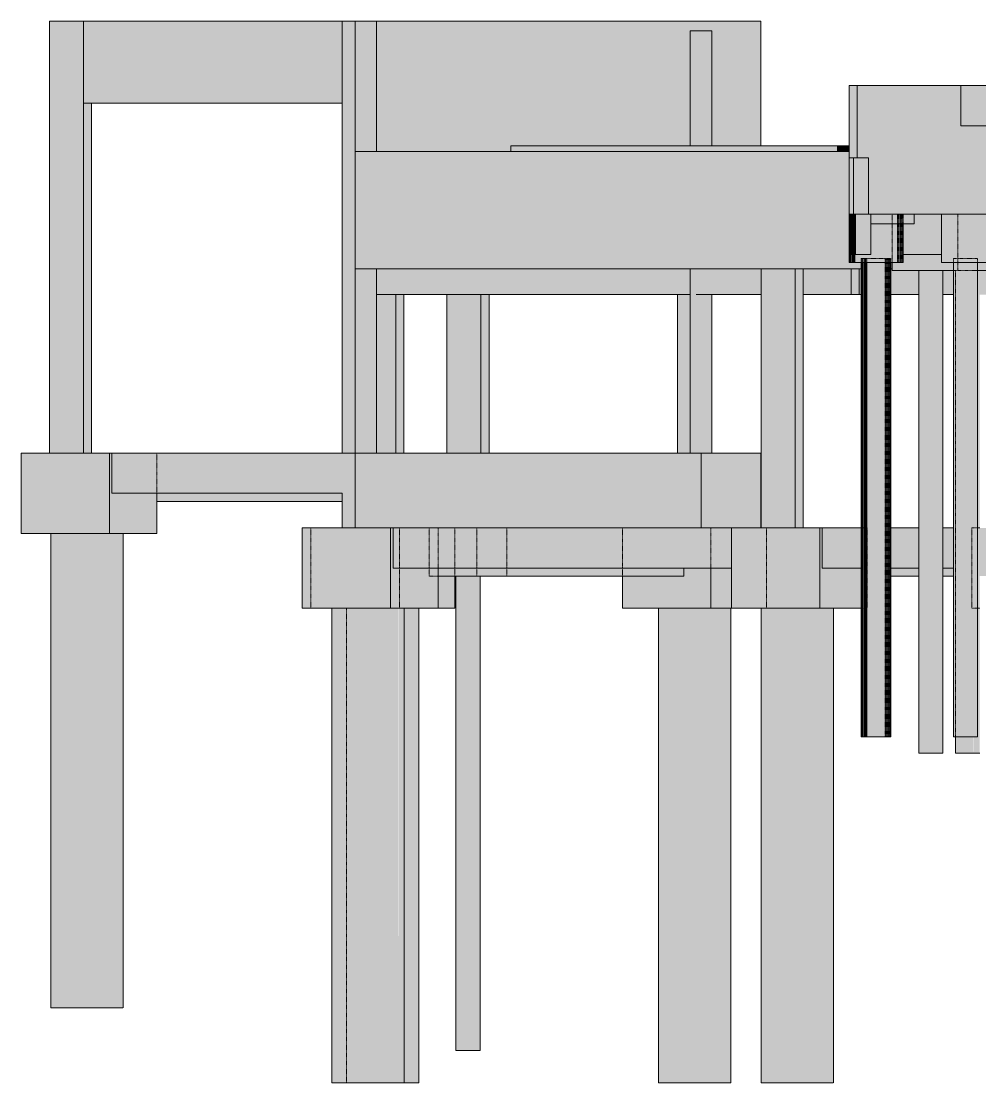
# Model space of a CAD drawing. Extents: x -1981 to 38708, y -3196 to 88064.
# Drawn here: x 30086 to 31277, y 78430 to 79750 of the extents above; entities that cross this region are included whole.
import ezdxf

# ---------------------------------------------------------------- set-up
doc = ezdxf.new("R2010")
doc.units = 0
doc.linetypes.add('Traço', pattern=[0.635, 0.3175, -0.3175])
for name, color, linetype, lineweight in [('A-FLOR', 7, 'Continuous', 25), ('S-BEAM', 7, 'Continuous', 25), ('S-COLS', 7, 'Continuous', 25), ('S-FNDN', 7, 'Continuous', 25), ('S-FNDN-HDLN', 7, 'Traço', 9)]:
    doc.layers.add(name, color=color, linetype=linetype, lineweight=lineweight)

# ---------------------------------------------------------------- blocks, each defined once
blk = doc.blocks.new('PED_BLRET-1EST_R01_2019_muro_ - 60x60x60-3843966-CT D 002 - CRT ESQ')
at = {"layer": 'S-FNDN-HDLN'}
for p, q in [((-2471.6, 79455), (-2441.6, 79455)), ((-2471.6, 79450), (-2471.6, 79455)), ((-2441.6, 79455), (-2441.6, 79450)), ((-2441.6, 79450), (-2471.6, 79450))]:
    blk.add_line(p, q, dxfattribs=at)
blk = doc.blocks.new('PED_BLRET-1EST_R01_2019_muro_ - 60x60x60-V17-CT D 002 - CRT ESQ')
at = {"layer": 'S-FNDN-HDLN'}
for p, q in [((-2472.7, 79455), (-2471.6, 79455)), ((-2472.7, 79450), (-2472.7, 79455)), ((-2442.7, 79455), (-2442.7, 79450))]:
    blk.add_line(p, q, dxfattribs=at)
blk = doc.blocks.new('PED_BLRET-1EST_R01_2019_muro_ - 60x60x60-V18-CT D 002 - CRT ESQ')
at = {"layer": 'S-FNDN-HDLN'}
for p, q in [((-2473.4, 79455), (-2472.7, 79455)), ((-2473.4, 79450), (-2473.4, 79455)), ((-2443.4, 79455), (-2443.4, 79450))]:
    blk.add_line(p, q, dxfattribs=at)
blk = doc.blocks.new('PED_BLRET-1EST_R01_2019_muro_ - 60x60x60-V19-CT D 002 - CRT ESQ')
at = {"layer": 'S-FNDN-HDLN'}
for p, q in [((-2474.9, 79455), (-2474.1, 79455)), ((-2474.9, 79450), (-2474.9, 79455)), ((-2444.9, 79455), (-2444.9, 79450))]:
    blk.add_line(p, q, dxfattribs=at)
blk = doc.blocks.new('PED_BLRET-1EST_R01_2019_muro_ - 60x60x60-V20-CT D 002 - CRT ESQ')
at = {"layer": 'S-FNDN-HDLN'}
for p, q in [((-2473.7, 79450), (-2473.7, 79455)), ((-2443.7, 79455), (-2443.7, 79450))]:
    blk.add_line(p, q, dxfattribs=at)
blk = doc.blocks.new('PED_BLRET-1EST_R01_2019_muro_ - 60x60x60-V21-CT D 002 - CRT ESQ')
at = {"layer": 'S-FNDN-HDLN'}
for p, q in [((-2476.4, 79455), (-2474.9, 79455)), ((-2476.4, 79450), (-2476.4, 79455)), ((-2446.4, 79455), (-2446.4, 79450))]:
    blk.add_line(p, q, dxfattribs=at)
blk = doc.blocks.new('PED_BLRET-1EST_R01_2019_muro_ - 60x60x60-V22-CT D 002 - CRT ESQ')
at = {"layer": 'S-FNDN-HDLN'}
for p, q in [((-2478.6, 79455), (-2477.9, 79455)), ((-2478.6, 79450), (-2478.6, 79455)), ((-2448.6, 79455), (-2448.6, 79450))]:
    blk.add_line(p, q, dxfattribs=at)

msp = doc.modelspace()

# ---------------------------------------------------------------- hatches: boundary and pattern name
at = {"layer": 'A-FLOR', "true_color": 0xc0c0c0}
msp.add_hatch(color=9, dxfattribs=at).paths.add_polyline_path([(31149.04, 79498), (31195.74, 79498), (31195.74, 79510), (31141.77, 79510), (31141.77, 79498), (31148.71, 79498)], flags=0)
at = {"layer": 'S-BEAM', "true_color": 0xc0c0c0}
for points in [[(30484.78, 79648), (30484.78, 79750), (30162.92, 79750), (30162.92, 79648)], [(31123.19, 79580), (31124.87, 79580), (31124.87, 79670), (31115.17, 79670), (31115.56, 79580), (31120.23, 79580)], [(31640.15, 79620), (31849.73, 79620), (31849.73, 79670), (31253.78, 79670), (31253.78, 79620), (31588.46, 79620)], [(31085.82, 79588), (31100.47, 79588), (31100.47, 79595), (30694.35, 79595), (30694.35, 79588), (31019.79, 79588)], [(31110.47, 79588), (31115.17, 79588), (31115.17, 79595), (31100.47, 79595), (31100.47, 79588)], [(31114.99, 79460), (31115.3, 79510), (31115.56, 79510), (31115.74, 79510), (31116.31, 79510), (31116.48, 79510), (31117.05, 79510), (31117.23, 79510), (31117.8, 79510), (31118.25, 79460), (31118.72, 79460), (31119.02, 79510), (31119.29, 79510), (31119.46, 79510), (31120.03, 79510), (31120.23, 79580), (31114.98, 79580), (31114.98, 79460)], [(31134.56, 79510), (31139.23, 79510), (31139.23, 79580), (31120.23, 79580), (31120.52, 79510), (31134.04, 79510)], [(31123.47, 79460), (31141.77, 79460), (31141.77, 79510), (31122.77, 79510), (31123.19, 79460)], [(31182.03, 79460), (31229.73, 79460), (31229.73, 79510), (31195.74, 79510), (31195.74, 79498), (31182.03, 79498), (31182.03, 79486.36)], [(31121.98, 79460), (31122.03, 79460.16), (31121.66, 79460)], [(31005.52, 79410), (31005.52, 79442), (30925.02, 79442), (30925.02, 79410)], [(31057.96, 79410), (31117.57, 79410), (31117.57, 79442), (31057.96, 79442)], [(31117.57, 79410), (31127.5, 79410), (31127.5, 79442), (31117.57, 79442)], [(30296.04, 79163), (30492.99, 79163), (30492.99, 79213), (30198.15, 79213), (30198.15, 79163), (30218.79, 79163)], [(30500.86, 79120), (30500.86, 79213), (30492.99, 79213), (30492.99, 79163), (30484.78, 79163), (30484.78, 79120), (30492.99, 79120)], [(30500.86, 79120), (30930.81, 79120), (30930.81, 79213), (30500.86, 79213)], [(30968.73, 79120), (31005.29, 79120), (31005.29, 79213), (30930.81, 79213), (30930.81, 79120), (30965.44, 79120)], [(30483.14, 79153), (30484.78, 79153), (30484.78, 79163), (30254.31, 79163), (30254.31, 79153), (30296.04, 79153)], [(30709.62, 79070), (30968.73, 79070), (30968.73, 79120), (30548.14, 79120), (30548.14, 79070), (30606.22, 79070)], [(30603.82, 79060), (30909.31, 79060), (30909.31, 79070), (30603.82, 79070)]]:
    msp.add_hatch(color=9, dxfattribs=at).paths.add_polyline_path(points, flags=0)
h = msp.add_hatch(color=9, dxfattribs=at)
h.paths.add_polyline_path([(30709.62, 79410), (30917.5, 79410), (30917.5, 79442), (30527.5, 79442), (30527.5, 79410)], flags=0)
h.paths.add_polyline_path([(30636.25, 79588), (30694.35, 79588), (30694.35, 79595), (30917.5, 79595), (30917.5, 79738), (30944.13, 79738), (30944.13, 79595), (31005.29, 79595), (31005.29, 79750), (30527.5, 79750), (30527.5, 79588), (30606.22, 79588)], flags=0)
h = msp.add_hatch(color=9, dxfattribs=at)
h.paths.add_polyline_path([(31522.79, 79450), (31601.13, 79450), (31601.13, 79460), (31522.79, 79460)], flags=0)
h.paths.add_polyline_path([(31329.97, 79450), (31391.11, 79450), (31391.11, 79460), (31310.36, 79460), (31310.36, 79450)], flags=0)
h.paths.add_polyline_path([(31195.74, 79510), (31705.87, 79510), (31705.87, 79540), (31725.62, 79540), (31725.62, 79588), (31735.42, 79588), (31735.42, 79620), (31253.78, 79620), (31253.78, 79670), (31124.87, 79670), (31124.87, 79580), (31139.23, 79580), (31139.52, 79510), (31182.03, 79510)], flags=0)
h = msp.add_hatch(color=9, dxfattribs=at)
h.paths.add_polyline_path([(30500.86, 79442), (31129.99, 79442), (31129.99, 79450), (31114.99, 79450), (31114.78, 79588), (30500.86, 79588)], flags=0)
h.paths.add_polyline_path([(31167.03, 79442), (31168.69, 79442), (31168.69, 79450), (31167.03, 79450), (31167.03, 79444.09)], flags=0)
h.paths.add_polyline_path([(31588.46, 79442), (31592.83, 79442), (31592.83, 79450), (31522.79, 79450), (31522.79, 79442), (31536.76, 79442)], flags=0)
h.paths.add_polyline_path([(31310.36, 79442), (31381.11, 79442), (31381.11, 79450), (31310.36, 79450), (31310.36, 79444.09)], flags=0)
h.paths.add_polyline_path([(31821.09, 79540), (31834.79, 79540), (31834.79, 79588), (31725.62, 79588), (31725.62, 79540), (31815.21, 79540)], flags=0)
h = msp.add_hatch(color=9, dxfattribs=at)
h.paths.add_polyline_path([(31244.73, 79410), (31244.73, 79440), (31231.62, 79440), (31231.62, 79410)], flags=0)
h.paths.add_polyline_path([(31127.5, 79410), (31129.99, 79410.33), (31129.99, 79442), (31127.5, 79442)], flags=0)
h.paths.add_polyline_path([(31167.03, 79410), (31201.63, 79410), (31201.63, 79440), (31168.69, 79440), (31168.69, 79442), (31167.03, 79442), (31167.03, 79415.25)], flags=0)
h.paths.add_polyline_path([(31380.02, 79410), (31380.02, 79442), (31310.36, 79442), (31310.36, 79440), (31277.42, 79440), (31277.42, 79410), (31329.97, 79410)], flags=0)
h = msp.add_hatch(color=9, dxfattribs=at)
h.paths.add_polyline_path([(31231.62, 79070), (31244.73, 79070), (31244.73, 79120), (31231.62, 79120), (31231.62, 79091.11)], flags=0)
h.paths.add_polyline_path([(31081.29, 79070), (31129.99, 79070), (31129.99, 79120), (31081.29, 79120)], flags=0)
h.paths.add_polyline_path([(31392.05, 79070), (31392.05, 79120), (31277.42, 79120), (31277.42, 79070), (31381.67, 79070)], flags=0)
h.paths.add_polyline_path([(31167.03, 79070), (31201.63, 79070), (31201.63, 79120), (31167.03, 79120), (31167.03, 79091.11)], flags=0)
h = msp.add_hatch(color=9, dxfattribs=at)
h.paths.add_polyline_path([(31167.03, 79060), (31201.63, 79060), (31201.63, 79070), (31167.03, 79070)], flags=0)
h.paths.add_polyline_path([(31392.05, 79060), (31392.05, 79070), (31277.42, 79070), (31277.42, 79060), (31381.67, 79060)], flags=0)
h.paths.add_polyline_path([(31244.73, 79060), (31244.73, 79070), (31231.62, 79070), (31231.62, 79060)], flags=0)
at = {"layer": 'S-COLS', "true_color": 0xc0c0c0}
for points in [[(30162.92, 79213), (30162.92, 79750), (30120.61, 79750), (30120.61, 79213)], [(30484.78, 79213), (30500.86, 79213.03), (30500.86, 79750), (30484.78, 79750), (30484.78, 79355.85)], [(30173.04, 79213), (30173.04, 79648), (30162.92, 79648), (30162.92, 79213)], [(31019.79, 79120), (31047.84, 79120), (31047.84, 79442), (31005.52, 79442), (31005.52, 79120)], [(31057.96, 79120), (31057.96, 79442), (31047.84, 79442), (31047.84, 79120)], [(30551.23, 79213), (30551.23, 79410), (30527.5, 79410), (30527.5, 79213)], [(30561.35, 79213), (30561.35, 79410), (30551.23, 79410), (30551.23, 79213), (30552.89, 79213)], [(30621.87, 79213), (30657.23, 79213), (30657.23, 79410), (30614.91, 79410), (30614.91, 79213)], [(30657.23, 79213), (30667.35, 79213), (30667.35, 79410), (30657.23, 79410), (30657.23, 79213)], [(30916.4, 79213), (30917.5, 79213), (30917.5, 79410), (30901.42, 79410), (30901.42, 79213)]]:
    msp.add_hatch(color=9, dxfattribs=at).paths.add_polyline_path(points, flags=0)
h = msp.add_hatch(color=9, dxfattribs=at)
h.paths.add_polyline_path([(30500.86, 79213), (30527.5, 79213), (30527.5, 79442), (30500.86, 79442), (30500.86, 79355.85)], flags=0)
h.paths.add_polyline_path([(30502.83, 79588), (30527.5, 79588), (30527.5, 79750), (30500.86, 79750), (30500.86, 79588)], flags=0)
h = msp.add_hatch(color=9, dxfattribs=at)
h.paths.add_polyline_path([(30930.81, 79213), (30944.13, 79213), (30944.13, 79410), (30925.02, 79410), (30924.94, 79442), (30917.5, 79442), (30917.5, 79213)], flags=0)
h.paths.add_polyline_path([(30940.5, 79595), (30944.13, 79595), (30944.13, 79738), (30917.5, 79738), (30917.5, 79595), (30939.29, 79595)], flags=0)
at = {"layer": 'S-FNDN', "true_color": 0xc0c0c0}
for points in [[(31114.99, 79450), (31115.74, 79450), (31115.3, 79510), (31114.99, 79510), (31114.99, 79460)], [(31116.48, 79450), (31116.04, 79510), (31115.74, 79510), (31115.74, 79450)], [(31116.48, 79450), (31117.23, 79450), (31116.79, 79510), (31116.48, 79510), (31116.48, 79452.29)], [(31117.23, 79450), (31118.72, 79450), (31118.25, 79460), (31117.8, 79460), (31117.53, 79510), (31117.23, 79510), (31117.23, 79452.29)], [(31119.46, 79450), (31119.02, 79510), (31118.72, 79510), (31118.72, 79450)], [(31120.21, 79450), (31119.77, 79510), (31119.46, 79510), (31119.46, 79450)], [(31120.92, 79450), (31120.52, 79510), (31120.21, 79510), (31120.21, 79450)], [(31122.03, 79450), (31121.66, 79510), (31120.92, 79510), (31120.92, 79450)], [(31122.03, 79450), (31182.03, 79450), (31182.03, 79498), (31141.77, 79498), (31141.77, 79460), (31122.53, 79460), (31122.27, 79510), (31122.03, 79510), (31122.03, 79453.37)], [(31250.1, 79450), (31289.73, 79450), (31289.73, 79510), (31229.73, 79510), (31229.73, 79450), (31240.59, 79450)], [(31226.58, 79440), (31244.73, 79440), (31244.73, 79450), (31229.73, 79450), (31229.73, 79460), (31182.03, 79460), (31182.03, 79450), (31168.69, 79450), (31168.69, 79440), (31174.88, 79440)], [(31274.73, 79440), (31310.36, 79440), (31310.36, 79460), (31289.73, 79460), (31289.73, 79450), (31274.73, 79450), (31274.73, 79442)], [(31130.5, 78860), (31130.74, 78860), (31130.5, 79450), (31129.99, 79450), (31129.99, 78860)], [(31131.25, 78860), (31131.48, 78860), (31131.25, 79450), (31130.74, 79450), (31130.74, 78860)], [(31131.99, 78860), (31132.23, 78860), (31131.99, 79450), (31131.48, 79450), (31131.48, 78860)], [(31132.74, 78860), (31133.72, 78860), (31133.49, 79450), (31132.23, 79450), (31132.23, 78860)], [(31134.23, 78860), (31134.46, 78860), (31134.04, 79450), (31133.72, 79450), (31133.72, 78860)], [(31134.97, 78860), (31135.21, 78860), (31134.97, 79450), (31134.46, 79450), (31134.46, 78860)], [(31135.72, 78860), (31135.92, 78860), (31135.72, 79450), (31135.21, 79450), (31135.21, 78860)], [(31136.43, 78860), (31137.03, 78860), (31136.62, 79450), (31135.92, 79450), (31135.92, 78860)], [(31137.03, 78860), (31167.03, 78860), (31167.03, 79450), (31137.03, 79450), (31137.03, 78870.5)], [(31201.63, 78840), (31224.26, 78840), (31224.26, 79440), (31201.63, 79440), (31201.63, 78914.63)], [(31224.26, 78840), (31231.62, 78840), (31231.62, 79440), (31224.26, 79440), (31224.26, 78914.63)], [(31244.73, 78860), (31274.73, 78860), (31274.73, 79450), (31244.73, 79450), (31244.73, 78870.5)], [(31277.42, 78840), (31277.42, 79440), (31274.73, 79440), (31274.73, 78860), (31270.05, 78860), (31270.45, 78840), (31276.95, 78840)], [(30089.26, 79113), (30195.31, 79113), (30195.31, 79213), (30085.59, 79213), (30085.59, 79113)], [(30195.31, 79113), (30254.31, 79113), (30254.31, 79163), (30198.15, 79163), (30198.15, 79213), (30195.31, 79213), (30195.31, 79153)], [(30122.38, 78523), (30205.25, 78523), (30205.25, 79113), (30122.38, 79113), (30122.38, 78649.89)], [(30212.16, 78523), (30212.16, 79113), (30205.25, 79113), (30205.25, 78523), (30211.03, 78523)], [(30544.81, 79020), (30544.81, 79120), (30435.1, 79120), (30435.1, 79020), (30502.83, 79020)], [(30603.82, 79020), (30603.82, 79070), (30548.14, 79070), (30548.14, 79120), (30544.81, 79120), (30544.81, 79020), (30569.85, 79020)], [(30979.09, 79020), (31078.45, 79020), (31078.45, 79120), (30968.73, 79120), (30968.73, 79020), (30971.36, 79020)], [(31078.45, 79020), (31129.99, 79020), (31129.99, 79070), (31081.29, 79070), (31081.29, 79120), (31078.45, 79120), (31078.45, 79060)], [(30909.31, 79020), (30943.16, 79020), (30943.16, 79070), (30909.31, 79070), (30909.31, 79060), (30833.14, 79060), (30833.14, 79020)], [(30943.16, 79020), (30968.73, 79020), (30968.73, 79070), (30943.16, 79070)], [(30603.82, 79020), (30624.7, 79020), (30624.7, 79060), (30603.82, 79060)], [(30626.51, 78470), (30633.14, 78470), (30633.14, 79060), (30626.14, 79060), (30626.14, 78470)], [(30633.14, 78470), (30656.12, 78470), (30656.12, 79060), (30633.14, 79060), (30633.14, 78473.4)], [(30471.89, 78430), (30554.75, 78430), (30554.53, 79020), (30471.89, 79020), (30471.89, 78649.89)], [(30560.53, 78430), (30561.67, 78430), (30561.67, 79020), (30554.75, 79020), (30554.75, 78430), (30558.21, 78430)], [(30568.85, 78430), (30573.29, 78430), (30573.29, 79020), (30561.67, 79020), (30561.67, 78430), (30563.48, 78430)], [(30578.97, 78430), (30580.04, 78430), (30580.04, 79020), (30573.29, 79020), (30573.29, 78430), (30576.7, 78430)], [(30878.52, 78430), (30898.8, 78430), (30898.8, 79020), (30877.78, 79020), (30877.78, 78430)], [(30898.8, 78430), (30967.77, 78430), (30967.77, 79020), (30898.8, 79020), (30898.8, 78649.89)], [(31083.9, 78430), (31088.39, 78430), (31088.39, 79020), (31005.52, 79020), (31005.62, 78430), (31078.5, 78430)], [(31094.17, 78430), (31095.3, 78430), (31095.3, 79020), (31088.39, 79020), (31088.39, 78430), (31091.85, 78430)], [(31255.05, 78840), (31270.05, 78840), (31269.93, 78860), (31247.42, 78860), (31247.42, 78840), (31252.43, 78840)]]:
    msp.add_hatch(color=9, dxfattribs=at).paths.add_polyline_path(points, flags=0)

# ---------------------------------------------------------------- linework, layer by layer
at = {"layer": 'A-FLOR', "lineweight": 9}
for p, q in [((31141.77, 79510), (31195.74, 79510)), ((31195.74, 79510), (31195.74, 79498)), ((31195.74, 79498), (31141.77, 79498))]:
    msp.add_line(p, q, dxfattribs=at)
at = {"layer": 'S-BEAM', "lineweight": 9}
for p, q in [((30162.92, 79750), (30484.78, 79750)), ((30162.92, 79750), (30162.92, 79648)), ((30484.78, 79648), (30484.78, 79750)), ((31005.29, 79750), (30527.5, 79750)), ((30527.5, 79750), (30527.5, 79588)), ((31005.29, 79595), (31005.29, 79750)), ((30917.5, 79738), (30944.13, 79738)), ((30917.5, 79595), (30917.5, 79738)), ((30944.13, 79738), (30944.13, 79595)), ((31124.87, 79670), (31115.17, 79670)), ((31115.17, 79580), (31115.17, 79670)), ((31124.87, 79670), (31253.78, 79670)), ((31124.87, 79670), (31124.87, 79580)), ((31253.78, 79670), (31849.73, 79670)), ((31253.78, 79670), (31253.78, 79620)), ((30162.92, 79648), (30484.78, 79648)), ((31253.78, 79620), (31849.73, 79620)), ((30500.86, 79588), (31115.17, 79588)), ((30500.86, 79588), (30500.86, 79442)), ((30694.35, 79595), (31100.47, 79595)), ((30694.35, 79595), (30694.35, 79588)), ((31100.47, 79588), (31100.47, 79595)), ((31100.47, 79595), (31115.17, 79595)), ((31100.47, 79595), (31100.47, 79588)), ((31114.98, 79460), (31114.98, 79580)), ((31114.98, 79580), (31120.23, 79580)), ((31139.23, 79580), (31120.23, 79580)), ((31120.23, 79580), (31120.23, 79510)), ((31139.23, 79510), (31139.23, 79580)), ((31115.56, 79510), (31115.56, 79460)), ((31116.31, 79510), (31116.31, 79460)), ((31117.05, 79510), (31117.05, 79460)), ((31117.8, 79510), (31117.8, 79460)), ((31119.29, 79510), (31119.29, 79460)), ((31120.03, 79510), (31120.03, 79460)), ((31120.15, 79510), (31120.15, 79460)), ((31120.2, 79510), (31120.15, 79510)), ((31120.78, 79460), (31120.78, 79510)), ((31121.66, 79460), (31121.66, 79510)), ((31122.53, 79510), (31122.77, 79510)), ((31122.53, 79510), (31122.53, 79460)), ((31141.77, 79510), (31122.77, 79510)), ((31122.77, 79510), (31122.77, 79460)), ((31141.77, 79460), (31141.77, 79510)), ((31195.74, 79510), (31229.73, 79510)), ((31117.8, 79460), (31118.72, 79460)), ((31120.03, 79460), (31120.23, 79460)), ((31122.53, 79460), (31122.77, 79460)), ((31122.77, 79460), (31141.77, 79460)), ((31229.73, 79460), (31182.03, 79460)), ((30500.86, 79442), (31130, 79442)), ((30527.5, 79442), (30527.5, 79410)), ((30917.5, 79410), (30917.5, 79442)), ((31117.57, 79442), (31117.57, 79410)), ((31127.5, 79410), (31127.5, 79442)), ((31167.03, 79442), (31168.74, 79442)), ((30527.5, 79410), (30917.5, 79410)), ((30924.94, 79410), (31005.52, 79410)), ((31057.96, 79410), (31117.57, 79410)), ((31117.57, 79410), (31127.5, 79410)), ((31127.5, 79410), (31130.02, 79410)), ((31167.03, 79410), (31201.65, 79410)), ((31231.62, 79410), (31244.77, 79410)), ((30198.15, 79213), (30492.99, 79213)), ((30198.15, 79213), (30198.15, 79163)), ((30492.99, 79213), (30500.86, 79213)), ((30500.86, 79213), (30917.5, 79213)), ((30500.86, 79213), (30500.86, 79120)), ((30917.5, 79213), (30930.81, 79213)), ((30930.81, 79120), (30930.81, 79213)), ((30930.81, 79213), (30944.13, 79213)), ((30930.81, 79213), (30930.81, 79120)), ((30944.13, 79213), (31005.29, 79213)), ((31005.29, 79120), (31005.29, 79213)), ((30198.15, 79163), (30484.78, 79163)), ((30484.78, 79120), (30484.78, 79163)), ((30254.31, 79153), (30484.78, 79153)), ((30548.14, 79120), (30548.14, 79070)), ((30548.14, 79120), (30968.73, 79120)), ((31081.29, 79120), (31081.29, 79070)), ((31081.29, 79120), (31129.99, 79120)), ((31167.03, 79120), (31201.63, 79120)), ((31231.62, 79120), (31244.73, 79120)), ((30968.73, 79070), (30548.14, 79070)), ((30909.31, 79060), (30909.31, 79070)), ((31081.29, 79070), (31129.99, 79070)), ((31167.03, 79070), (31201.63, 79070)), ((31231.62, 79070), (31244.73, 79070)), ((30603.82, 79060), (30909.31, 79060)), ((31167.03, 79060), (31201.63, 79060)), ((31231.62, 79060), (31244.73, 79060))]:
    msp.add_line(p, q, dxfattribs=at)
at = {"layer": 'S-COLS', "lineweight": 9}
for p, q in [((30120.61, 79750), (30120.61, 79213)), ((30162.92, 79750), (30120.61, 79750)), ((30162.92, 79750), (30162.92, 79213)), ((30484.78, 79213), (30484.78, 79750)), ((30500.86, 79750), (30484.78, 79750)), ((30500.86, 79750), (30500.86, 79213)), ((30527.5, 79750), (30500.86, 79750)), ((30527.5, 79750), (30527.5, 79588)), ((30917.5, 79738), (30917.5, 79595)), ((30944.13, 79738), (30917.5, 79738)), ((30944.13, 79738), (30944.13, 79595)), ((30173.04, 79648), (30173.04, 79213)), ((30527.5, 79442), (30527.5, 79213)), ((30917.5, 79442), (30917.5, 79213)), ((31005.52, 79442), (31005.52, 79120)), ((31047.84, 79442), (31047.84, 79120)), ((31057.96, 79442), (31057.96, 79120)), ((30551.23, 79410), (30551.23, 79213)), ((30561.35, 79410), (30561.35, 79213)), ((30614.91, 79213), (30614.91, 79410)), ((30657.23, 79410), (30657.23, 79213)), ((30667.35, 79410), (30667.35, 79213)), ((30901.42, 79213), (30901.42, 79410)), ((30944.13, 79410), (30944.13, 79213)), ((30527.5, 79213), (30500.86, 79213)), ((30930.81, 79213), (30917.5, 79213)), ((30944.13, 79213), (30930.81, 79213))]:
    msp.add_line(p, q, dxfattribs=at)
at = {"layer": 'S-FNDN', "lineweight": 9}
for p, q in [((31114.99, 79510), (31115.56, 79510)), ((31114.99, 79450), (31114.99, 79510)), ((31115.74, 79510), (31116.31, 79510)), ((31115.74, 79450), (31115.74, 79510)), ((31116.48, 79510), (31117.05, 79510)), ((31116.48, 79450), (31116.48, 79510)), ((31117.23, 79510), (31117.8, 79510)), ((31117.23, 79450), (31117.23, 79510)), ((31118.72, 79510), (31119.29, 79510)), ((31118.72, 79450), (31118.72, 79510)), ((31119.46, 79510), (31120.03, 79510)), ((31119.46, 79450), (31119.46, 79510)), ((31120.21, 79510), (31120.78, 79510)), ((31120.21, 79450), (31120.21, 79510)), ((31120.92, 79510), (31121.66, 79510)), ((31120.92, 79450), (31120.92, 79510)), ((31122.03, 79510), (31122.53, 79510)), ((31122.03, 79450), (31122.03, 79510)), ((31229.73, 79510), (31289.73, 79510)), ((31229.73, 79450), (31229.73, 79510)), ((31182.03, 79450), (31182.03, 79498)), ((31115.74, 79450), (31114.99, 79450)), ((31116.48, 79450), (31115.74, 79450)), ((31117.23, 79450), (31116.48, 79450)), ((31118.72, 79450), (31117.23, 79450)), ((31119.46, 79450), (31118.72, 79450)), ((31120.21, 79450), (31119.46, 79450)), ((31120.92, 79450), (31120.21, 79450)), ((31122.03, 79450), (31120.92, 79450)), ((31182.03, 79450), (31122.03, 79450)), ((31129.99, 79450), (31129.99, 78860)), ((31130.74, 79450), (31130.74, 78860)), ((31131.48, 79450), (31131.48, 78860)), ((31132.23, 79450), (31132.23, 78860)), ((31133.72, 79450), (31133.72, 78860)), ((31134.46, 79450), (31134.46, 78860)), ((31135.21, 79450), (31135.21, 78860)), ((31135.92, 79450), (31135.92, 78860)), ((31137.03, 79450), (31137.03, 78860)), ((31167.03, 78860), (31167.03, 79450)), ((31168.69, 79440), (31168.69, 79450)), ((31244.74, 79440), (31168.69, 79440)), ((31201.63, 79440), (31201.63, 78840)), ((31289.73, 79450), (31229.73, 79450)), ((31231.63, 78840), (31231.63, 79440)), ((31244.73, 79450), (31244.73, 78860)), ((31274.73, 78860), (31274.73, 79450)), ((31310.36, 79440), (31274.73, 79440)), ((30085.59, 79213), (30195.31, 79213)), ((30085.59, 79213), (30085.59, 79113)), ((30195.31, 79213), (30198.15, 79213)), ((30195.31, 79113), (30195.31, 79213)), ((30254.31, 79113), (30254.31, 79163)), ((30195.31, 79113), (30085.59, 79113)), ((30122.27, 79113), (30122.27, 78523)), ((30254.31, 79113), (30195.31, 79113)), ((30212.27, 78523), (30212.27, 79113)), ((30435.1, 79120), (30544.81, 79120)), ((30435.1, 79120), (30435.1, 79020)), ((30544.81, 79120), (30548.14, 79120)), ((30544.81, 79020), (30544.81, 79120)), ((30968.73, 79120), (31078.45, 79120)), ((30968.73, 79120), (30968.73, 79020)), ((31078.45, 79120), (31081.29, 79120)), ((31078.45, 79020), (31078.45, 79120)), ((30603.82, 79020), (30603.82, 79070)), ((30943.16, 79020), (30943.16, 79070)), ((30624.7, 79060), (30624.7, 79020)), ((30626.13, 79060), (30626.13, 78470)), ((30656.13, 78470), (30656.13, 79060)), ((30833.14, 79020), (30833.14, 79060)), ((30544.81, 79020), (30435.1, 79020)), ((30471.78, 79020), (30471.78, 78430)), ((30603.82, 79020), (30544.81, 79020)), ((30561.78, 78430), (30561.78, 79020)), ((30580.13, 78430), (30580.13, 79020)), ((30624.7, 79020), (30603.82, 79020)), ((30943.16, 79020), (30833.14, 79020)), ((30877.77, 79020), (30877.77, 78430)), ((30968.73, 79020), (30943.16, 79020)), ((30967.77, 78430), (30967.77, 79020)), ((31078.45, 79020), (30968.73, 79020)), ((31005.41, 79020), (31005.41, 78430)), ((31129.99, 79020), (31078.45, 79020)), ((31095.41, 78430), (31095.41, 79020)), ((31130.5, 78860), (31129.99, 78860)), ((31131.25, 78860), (31130.74, 78860)), ((31131.99, 78860), (31131.48, 78860)), ((31133.61, 78860), (31132.23, 78860)), ((31134.23, 78860), (31133.72, 78860)), ((31134.97, 78860), (31134.46, 78860)), ((31135.72, 78860), (31135.21, 78860)), ((31136.91, 78860), (31135.92, 78860)), ((31167.03, 78860), (31137.03, 78860)), ((31274.73, 78860), (31244.73, 78860)), ((31247.42, 78860), (31247.42, 78840)), ((31224.26, 78840), (31201.63, 78840)), ((31231.63, 78840), (31224.26, 78840)), ((31270.05, 78840), (31247.42, 78840)), ((31277.42, 78840), (31270.05, 78840)), ((30205.25, 78523), (30122.38, 78523)), ((30212.07, 78523), (30205.25, 78523)), ((30633.14, 78470), (30626.14, 78470)), ((30656.13, 78470), (30633.14, 78470)), ((30554.75, 78430), (30471.89, 78430)), ((30561.57, 78430), (30554.75, 78430)), ((30573.29, 78430), (30561.85, 78430)), ((30580.13, 78430), (30573.29, 78430)), ((30898.8, 78430), (30877.77, 78430)), ((30967.77, 78430), (30898.8, 78430)), ((31088.39, 78430), (31005.52, 78430)), ((31095.21, 78430), (31088.39, 78430))]:
    msp.add_line(p, q, dxfattribs=at)
at = {"layer": 'S-FNDN-HDLN'}
for p, q in [((31115.56, 79510), (31115.73, 79510)), ((31116.31, 79510), (31116.48, 79510)), ((31117.05, 79510), (31117.22, 79510)), ((31117.8, 79510), (31118.71, 79510)), ((31119.29, 79510), (31119.46, 79510)), ((31119.92, 79460), (31119.92, 79510)), ((31120.03, 79510), (31120.2, 79510)), ((31120.78, 79510), (31120.92, 79510)), ((31121.66, 79510), (31122.02, 79510)), ((31168.69, 79450.01), (31168.69, 79510)), ((31174.99, 79450), (31174.99, 79510)), ((31175.74, 79450), (31175.74, 79510)), ((31176.48, 79450), (31176.48, 79510)), ((31177.23, 79450), (31177.23, 79510)), ((31178.72, 79450), (31178.72, 79510)), ((31179.46, 79450), (31179.46, 79510)), ((31179.92, 79450), (31179.92, 79510)), ((31180.21, 79450), (31180.21, 79510)), ((31180.92, 79450), (31180.92, 79510)), ((31182.03, 79498.01), (31182.03, 79510)), ((31250.1, 79440), (31250.1, 79510)), ((31119.92, 79450), (31119.92, 79460)), ((31134.92, 79450), (31134.92, 78860)), ((31159.99, 78860), (31159.99, 79450)), ((31160.74, 78860), (31160.74, 79450)), ((31161.48, 78860), (31161.48, 79450)), ((31162.23, 78860), (31162.23, 79450)), ((31163.72, 78860), (31163.72, 79450)), ((31164.46, 78860), (31164.46, 79450)), ((31164.92, 78860), (31164.92, 79450)), ((31165.21, 78860), (31165.21, 79450)), ((31165.92, 78860), (31165.92, 79450)), ((31250.1, 79440), (31244.74, 79440)), ((31247.42, 79440), (31247.42, 78860.01)), ((31274.73, 79440), (31250.1, 79440)), ((30254.31, 79163.01), (30254.31, 79213)), ((30445.56, 79020), (30445.56, 79120)), ((30555.81, 79020), (30555.81, 79120)), ((30592.87, 79060), (30592.87, 79120)), ((30603.82, 79070.01), (30603.82, 79120)), ((30624.7, 79120), (30624.7, 79060.01)), ((30652.11, 79060), (30652.11, 79120)), ((30689.4, 79060), (30689.4, 79120)), ((30833.14, 79060.01), (30833.14, 79120)), ((30943.16, 79070.01), (30943.16, 79120)), ((31012.41, 79020), (31012.41, 79120)), ((31129.99, 79120), (31137.45, 79120)), ((31137.45, 79020), (31137.45, 79120)), ((31267.5, 79120), (31277.42, 79120)), ((31267.5, 79020), (31267.5, 79120)), ((30603.81, 79060), (30592.87, 79060)), ((30490.13, 79020), (30490.13, 78430)), ((31137.45, 79020), (31129.99, 79020)), ((31277.42, 79020), (31267.5, 79020)), ((31130.67, 78860), (31130.5, 78860)), ((31131.42, 78860), (31131.25, 78860)), ((31132.16, 78860), (31131.99, 78860)), ((31134.4, 78860), (31134.23, 78860)), ((31135.14, 78860), (31134.97, 78860)), ((31135.87, 78860), (31135.72, 78860)), ((30656.13, 78470), (30656.12, 78470)), ((30580.13, 78430), (30580.04, 78430)), ((30877.78, 78430), (30877.77, 78430))]:
    msp.add_line(p, q, dxfattribs=at)

# ---------------------------------------------------------------- block references
at = {"layer": 'S-FNDN', "linetype": 'Traço', "lineweight": 9}
for name, p in [('PED_BLRET-1EST_R01_2019_muro_ - 60x60x60-V22-CT D 002 - CRT ESQ', (33608.59, 0)), ('PED_BLRET-1EST_R01_2019_muro_ - 60x60x60-V19-CT D 002 - CRT ESQ', (33605.61, 0)), ('PED_BLRET-1EST_R01_2019_muro_ - 60x60x60-V19-CT D 002 - CRT ESQ', (33606.36, 0)), ('PED_BLRET-1EST_R01_2019_muro_ - 60x60x60-V21-CT D 002 - CRT ESQ', (33608.59, 0)), ('PED_BLRET-1EST_R01_2019_muro_ - 60x60x60-V19-CT D 002 - CRT ESQ', (33608.59, 0)), ('PED_BLRET-1EST_R01_2019_muro_ - 60x60x60-V19-CT D 002 - CRT ESQ', (33609.34, 0)), ('PED_BLRET-1EST_R01_2019_muro_ - 60x60x60-V20-CT D 002 - CRT ESQ', (33608.59, 0)), ('PED_BLRET-1EST_R01_2019_muro_ - 60x60x60-V18-CT D 002 - CRT ESQ', (33608.59, 0)), ('PED_BLRET-1EST_R01_2019_muro_ - 60x60x60-V17-CT D 002 - CRT ESQ', (33608.59, 0)), ('PED_BLRET-1EST_R01_2019_muro_ - 60x60x60-3843966-CT D 002 - CRT ESQ', (33608.59, 0)), ('PED_BLRET-1EST_R01_2019_muro_ - 60x60x60-3843966-CT D 002 - CRT ESQ', (33716.3, 0))]:
    msp.add_blockref(name, p, dxfattribs=at)

doc.saveas('drawing.dxf')
